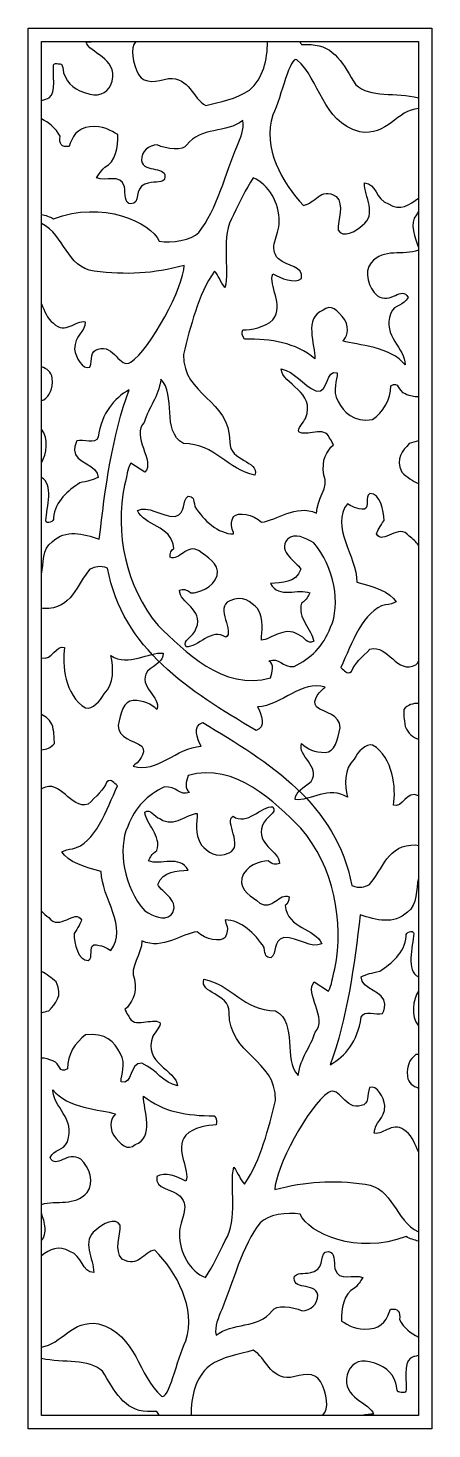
# Model space of a CAD drawing. Header units: centimetres. Extents: x -18.3 to -13.2, y -9 to 9.
import ezdxf

# ---------------------------------------------------------------- set-up
doc = ezdxf.new("R2010")
doc.units = ezdxf.units.CM
doc.header["$MEASUREMENT"] = 0
doc.layers.add('layer 1', color=7, linetype='Continuous')

msp = doc.modelspace()

# ---------------------------------------------------------------- linework, layer by layer
at = {"layer": 'layer 1', "color": 250}
for points, knots in [([(-13.15063, 9.00077), (-13.15063, 9.00077), (-18.34322, 9.00077), (-18.34322, 9.00077), (-18.34322, 9.00077), (-18.34322, 9.00077), (-18.34322, -9.00021), (-18.34322, -9.00021), (-18.34322, -9.00021), (-18.34322, -9.00021), (-13.15063, -9.00021), (-13.15063, -9.00021), (-13.15063, -9.00021), (-13.15063, -9.00021), (-13.15063, 9.00077), (-13.15063, 9.00077)], [0, 0, 0, 0, 0.2, 0.2, 0.2, 0.2, 0.4, 0.4, 0.4, 0.4, 0.6, 0.6, 0.6, 0.6, 1, 1, 1, 1]), ([(-13.32371, 8.82769), (-13.32371, 8.82769), (-18.17013, 8.82769), (-18.17013, 8.82769), (-18.17013, 8.82769), (-18.17013, 8.82769), (-18.17013, -8.82713), (-18.17013, -8.82713), (-18.17013, -8.82713), (-18.17013, -8.82713), (-13.32371, -8.82713), (-13.32371, -8.82713), (-13.32371, -8.82713), (-13.32371, -8.82713), (-13.32371, 8.82769), (-13.32371, 8.82769)], [0, 0, 0, 0, 0.2, 0.2, 0.2, 0.2, 0.4, 0.4, 0.4, 0.4, 0.6, 0.6, 0.6, 0.6, 1, 1, 1, 1]), ([(-13.32371, -0.13747), (-13.3957, -0.11294), (-13.45768, -0.06614), (-13.49429, 0.02542), (-13.49429, 0.02542), (-13.51447, 0.12641), (-13.51447, 0.18196), (-13.51447, 0.24256), (-13.51447, 0.24256), (-13.4626, 0.30558), (-13.39577, 0.32503), (-13.32371, 0.3217), (-13.32371, 0.3217), (-13.32371, 0.3217), (-13.32371, 0.86156), (-13.32371, 0.86156), (-13.32371, 0.86156), (-13.33211, 0.84598), (-13.34334, 0.83145), (-13.358, 0.81835), (-13.358, 0.81835), (-13.6003, 0.68698), (-13.71135, 1.08592), (-13.94859, 1.02027), (-13.94859, 1.02027), (-14.0445, 0.91927), (-14.15051, 0.83342), (-14.18585, 0.73242), (-14.18585, 0.73242), (-14.25147, 0.68698), (-14.27166, 0.74758), (-14.32208, 0.78292), (-14.32208, 0.78292), (-14.18585, 1.08592), (-14.03441, 1.52528), (-13.74668, 1.59093), (-13.74668, 1.59093), (-13.6962, 1.59093), (-13.64573, 1.61112), (-13.61038, 1.62628), (-13.61038, 1.62628), (-13.68105, 1.75758), (-13.91326, 1.82828), (-14.11517, 1.87879), (-14.11517, 1.87879), (-14.11517, 2.21713), (-14.46853, 2.60095), (-14.23634, 2.88879), (-14.23634, 2.88879), (-14.18585, 2.85345), (-14.11517, 2.8181), (-14.01926, 2.8181), (-14.01926, 2.8181), (-13.94859, 2.85345), (-14.01926, 2.97465), (-13.94859, 3.02009), (-13.94859, 3.02009), (-13.81736, 3.02009), (-13.76687, 2.80295), (-13.76687, 2.67165), (-13.76687, 2.67165), (-13.81736, 2.60095), (-13.85268, 2.5353), (-13.86278, 2.50001), (-13.86278, 2.50001), (-13.78201, 2.34844), (-13.57505, 2.65145), (-13.4438, 2.46965), (-13.4438, 2.46965), (-13.39308, 2.4369), (-13.35615, 2.39726), (-13.32371, 2.35674), (-13.32371, 2.35674), (-13.32371, 2.35674), (-13.32371, 3.14792), (-13.32371, 3.14792), (-13.32371, 3.14792), (-13.40027, 3.18015), (-13.4685, 3.22978), (-13.53971, 3.2928), (-13.53971, 3.2928), (-13.62554, 3.47965), (-13.52963, 3.56046), (-13.4438, 3.66146), (-13.4438, 3.66146), (-13.40136, 3.67289), (-13.36156, 3.68432), (-13.32371, 3.69455), (-13.32371, 3.69455), (-13.32371, 3.69455), (-13.32371, 4.26574), (-13.32371, 4.26574), (-13.32371, 4.26574), (-13.37881, 4.26388), (-13.43504, 4.27492), (-13.49429, 4.30281), (-13.49429, 4.30281), (-13.6003, 4.33311), (-13.56495, 4.47451), (-13.68105, 4.40381), (-13.68105, 4.40381), (-13.68105, 4.22201), (-13.78201, 4.06547), (-13.91326, 3.96951), (-13.91326, 3.96951), (-14.16565, 3.93415), (-14.28681, 4.06547), (-14.35747, 4.20182), (-14.35747, 4.20182), (-14.43824, 4.35331), (-14.36757, 4.47451), (-14.36757, 4.57047), (-14.36757, 4.57047), (-14.52406, 4.62096), (-14.46853, 4.31797), (-14.63504, 4.33311), (-14.63504, 4.33311), (-14.82693, 4.41896), (-14.9077, 4.58562), (-15.08943, 4.62096), (-15.08943, 4.62096), (-15.07933, 4.41896), (-14.63504, 4.33311), (-14.77646, 3.98467), (-14.77646, 3.98467), (-14.80169, 3.93415), (-14.88751, 3.84831), (-14.86227, 3.81295), (-14.86227, 3.81295), (-14.77646, 3.74225), (-14.52406, 3.89881), (-14.46853, 3.73215), (-14.46853, 3.73215), (-14.43824, 3.69681), (-14.41805, 3.64631), (-14.41805, 3.64631), (-14.41805, 3.64631), (-14.50387, 3.56046), (-14.57454, 3.46451), (-14.5392, 3.25745), (-14.5392, 3.25745), (-14.46853, 3.10595), (-14.63504, 2.9393), (-14.63504, 2.76759), (-14.63504, 2.76759), (-14.9077, 2.88879), (-15.1399, 2.67165), (-15.34182, 2.65145), (-15.34182, 2.65145), (-15.44783, 2.75244), (-15.6447, 2.7878), (-15.70022, 2.72215), (-15.70022, 2.72215), (-15.76585, 2.60095), (-15.70022, 2.55044), (-15.70022, 2.50001), (-15.70022, 2.50001), (-15.897, 2.50001), (-16.08385, 2.67165), (-16.19995, 2.85345), (-16.19995, 2.85345), (-16.21502, 2.95949), (-16.21502, 2.97465), (-16.28575, 2.98475), (-16.28575, 2.98475), (-16.37158, 2.92415), (-16.30091, 2.76759), (-16.45235, 2.72215), (-16.45235, 2.72215), (-16.634, 2.72215), (-16.8057, 2.87366), (-16.93695, 2.80295), (-16.93695, 2.80295), (-16.85112, 2.60095), (-16.50283, 2.62114), (-16.46749, 2.31309), (-16.46749, 2.31309), (-16.50283, 2.29794), (-16.51797, 2.24744), (-16.51797, 2.20199), (-16.51797, 2.20199), (-16.39682, 2.14645), (-16.30091, 2.38379), (-16.14442, 2.28278), (-16.14442, 2.28278), (-16.04851, 2.20199), (-15.88193, 2.13129), (-15.91222, 1.96463), (-15.91222, 1.96463), (-15.9627, 1.80809), (-16.14442, 1.74243), (-16.25043, 1.74243), (-16.25043, 1.74243), (-16.31101, 1.79294), (-16.34634, 1.79294), (-16.39682, 1.77778), (-16.39682, 1.77778), (-16.39682, 1.61112), (-16.08385, 1.54044), (-16.17976, 1.28794), (-16.17976, 1.28794), (-16.21502, 1.17178), (-16.37158, 1.1365), (-16.31101, 1.05057), (-16.31101, 1.05057), (-16.16462, 1.03542), (-15.97784, 1.30307), (-15.80118, 1.17178), (-15.80118, 1.17178), (-15.68003, 1.23749), (-15.94755, 1.55565), (-15.75069, 1.64143), (-15.75069, 1.64143), (-15.58405, 1.72224), (-15.47804, 1.62628), (-15.3923, 1.54044), (-15.3923, 1.54044), (-15.30649, 1.38893), (-15.34182, 1.25258), (-15.34182, 1.1365), (-15.34182, 1.1365), (-15.22572, 1.1365), (-15.04399, 1.32328), (-14.87237, 1.20713), (-14.87237, 1.20713), (-14.77646, 1.17178), (-14.75626, 1.07078), (-14.67045, 1.12128), (-14.67045, 1.12128), (-14.69064, 1.27278), (-14.88751, 1.42429), (-14.82693, 1.61112), (-14.82693, 1.61112), (-14.75626, 1.6617), (-14.74106, 1.69698), (-14.72093, 1.74243), (-14.72093, 1.74243), (-14.86227, 1.80809), (-15.12476, 1.6617), (-15.22572, 1.86364), (-15.22572, 1.86364), (-15.07933, 1.87879), (-14.9077, 1.86364), (-14.83703, 2.04544), (-14.83703, 2.04544), (-14.88751, 2.14645), (-15.1399, 2.26259), (-15.00866, 2.43429), (-15.00866, 2.43429), (-14.9077, 2.51509), (-14.7916, 2.45449), (-14.67045, 2.38379), (-14.67045, 2.38379), (-14.40292, 2.08086), (-14.32208, 1.59093), (-14.45339, 1.30307), (-14.45339, 1.30307), (-14.5493, 1.05057), (-14.70578, 0.90412), (-14.92285, 0.79807), (-14.92285, 0.79807), (-15.07933, 0.78292), (-15.11467, 0.91927), (-15.24591, 0.86878), (-15.24591, 0.86878), (-15.17019, 0.82331), (-15.20553, 0.72737), (-15.22572, 0.65162), (-15.22572, 0.65162), (-15.83652, 0.47993), (-16.33624, 1.00008), (-16.66941, 1.32328), (-16.66941, 1.32328), (-17.09343, 1.82828), (-17.22467, 2.51509), (-17.10353, 3.12615), (-17.10353, 3.12615), (-17.06818, 3.25745), (-17.06818, 3.32311), (-17.02275, 3.40894), (-17.02275, 3.40894), (-17.02275, 3.40894), (-16.84096, 3.2928), (-16.84096, 3.2928), (-16.84096, 3.2928), (-16.70474, 3.42915), (-17.02275, 3.76245), (-16.85112, 3.93415), (-16.85112, 3.93415), (-16.79056, 4.13615), (-16.66941, 4.24726), (-16.634, 4.48966), (-16.634, 4.48966), (-16.43215, 4.28261), (-16.634, 3.8281), (-16.34634, 3.66146), (-16.34634, 3.66146), (-15.92736, 3.66146), (-15.78604, 3.32311), (-15.42764, 3.25745), (-15.42764, 3.25745), (-15.36706, 3.4443), (-15.75069, 3.42915), (-15.75069, 3.68165), (-15.75069, 3.68165), (-15.75069, 4.23716), (-16.34634, 4.26747), (-16.34634, 4.80781), (-16.34634, 4.80781), (-16.25043, 5.17141), (-16.16462, 5.56026), (-15.94755, 5.87841), (-15.94755, 5.87841), (-15.897, 5.82792), (-15.87186, 5.74711), (-15.81128, 5.66127), (-15.81128, 5.66127), (-15.75069, 5.89862), (-15.87186, 6.33292), (-15.70022, 6.60057), (-15.70022, 6.60057), (-15.61946, 6.76723), (-15.54879, 6.92377), (-15.44783, 7.07528), (-15.44783, 7.07528), (-15.24591, 6.99448), (-15.11467, 6.74702), (-15.11467, 6.51471), (-15.11467, 6.51471), (-15.11467, 6.32283), (-15.26104, 6.18142), (-15.12476, 6.03497), (-15.12476, 6.03497), (-15.00866, 5.92891), (-14.80169, 5.94911), (-14.82693, 5.78247), (-14.82693, 5.78247), (-14.92285, 5.71177), (-15.08943, 5.78247), (-15.19543, 5.84305), (-15.19543, 5.84305), (-15.26104, 5.69661), (-15.04399, 5.44412), (-15.19543, 5.2522), (-15.19543, 5.2522), (-15.29639, 5.15626), (-15.47804, 5.1209), (-15.58405, 5.1209), (-15.58405, 5.1209), (-15.59422, 5.08557), (-15.59422, 5.03507), (-15.55888, 5.00476), (-15.55888, 5.00476), (-15.21058, 5.00476), (-14.9077, 4.95932), (-14.6553, 4.75227), (-14.6553, 4.75227), (-14.6553, 4.92398), (-14.80169, 5.28756), (-14.5493, 5.37341), (-14.5493, 5.37341), (-14.45339, 5.45925), (-14.35747, 5.37341), (-14.27166, 5.2522), (-14.27166, 5.2522), (-14.20099, 5.1209), (-14.25147, 5.02497), (-14.2969, 4.97952), (-14.2969, 4.97952), (-14.10508, 4.92398), (-13.68105, 4.90882), (-13.49429, 4.67146), (-13.49429, 4.67146), (-13.49429, 4.89367), (-13.79211, 5.03507), (-13.68105, 5.33805), (-13.68105, 5.33805), (-13.62554, 5.45925), (-13.51447, 5.42391), (-13.45894, 5.54006), (-13.45894, 5.54006), (-13.53971, 5.69661), (-13.68105, 5.44412), (-13.85268, 5.56026), (-13.85268, 5.56026), (-13.96374, 5.66127), (-14.03441, 5.86326), (-13.93345, 5.98446), (-13.93345, 5.98446), (-13.76993, 6.17781), (-13.5237, 6.06943), (-13.32371, 6.14661), (-13.32371, 6.14661), (-13.32371, 6.14661), (-13.32371, 6.1815), (-13.32371, 6.1815), (-13.32371, 6.1815), (-13.36608, 6.2938), (-13.44895, 6.49947), (-13.3479, 6.60057), (-13.3479, 6.60057), (-13.34086, 6.61717), (-13.3327, 6.63244), (-13.32371, 6.64667), (-13.32371, 6.64667), (-13.32371, 6.64667), (-13.32371, 6.81554), (-13.32371, 6.81554), (-13.32371, 6.81554), (-13.43882, 6.72861), (-13.55863, 6.64397), (-13.71135, 6.74197), (-13.71135, 6.74197), (-13.87792, 6.79247), (-13.86278, 7.00963), (-14.01926, 7.00963), (-14.01926, 7.00963), (-14.01926, 6.83793), (-13.85268, 6.60057), (-14.0445, 6.46927), (-14.0445, 6.46927), (-14.13033, 6.38343), (-14.2969, 6.29758), (-14.35747, 6.40362), (-14.35747, 6.40362), (-14.36757, 6.53997), (-14.27166, 6.72177), (-14.38272, 6.83793), (-14.38272, 6.83793), (-14.58463, 6.95913), (-14.6553, 6.74197), (-14.80169, 6.72177), (-14.80169, 6.72177), (-15.07933, 7.00963), (-15.33173, 7.46413), (-15.19543, 7.88329), (-15.19543, 7.88329), (-15.08438, 8.12569), (-14.97333, 8.65089), (-14.88751, 8.59029), (-14.88751, 8.59029), (-14.58463, 8.33779), (-14.57454, 7.80249), (-14.07984, 7.66613), (-14.07984, 7.66613), (-13.72793, 7.60374), (-13.59612, 7.95419), (-13.32371, 7.96459), (-13.32371, 7.96459), (-13.32371, 7.96459), (-13.32371, 8.1036), (-13.32371, 8.1036), (-13.32371, 8.1036), (-13.61479, 8.17704), (-13.95233, 8.10235), (-14.13033, 8.27214), (-14.13033, 8.27214), (-14.28681, 8.52464), (-14.40292, 8.77714), (-14.70578, 8.78724), (-14.70578, 8.78724), (-14.77646, 8.78724), (-14.82693, 8.78724), (-14.82693, 8.78724), (-14.82693, 8.78724), (-14.83574, 8.80047), (-14.84388, 8.81397), (-14.85148, 8.82769), (-14.85148, 8.82769), (-14.85148, 8.82769), (-15.2647, 8.82769), (-15.2647, 8.82769), (-15.2647, 8.82769), (-15.26478, 8.59033), (-15.31837, 8.35935), (-15.49831, 8.20144), (-15.49831, 8.20144), (-15.66489, 8.08529), (-15.88193, 8.05498), (-16.05861, 8.00449), (-16.05861, 8.00449), (-16.23024, 8.10043), (-16.26557, 8.36808), (-16.53816, 8.35295), (-16.53816, 8.35295), (-16.68455, 8.31759), (-16.84096, 8.27214), (-16.9218, 8.40344), (-16.9218, 8.40344), (-16.99766, 8.55074), (-17.03403, 8.73748), (-16.9578, 8.82769), (-16.9578, 8.82769), (-16.9578, 8.82769), (-17.50418, 8.82769), (-17.50418, 8.82769), (-17.50418, 8.82769), (-17.5405, 8.8226), (-17.56635, 8.8226), (-17.59823, 8.8226), (-17.59823, 8.8226), (-17.56289, 8.67615), (-17.18933, 8.6206), (-17.25994, 8.31759), (-17.25994, 8.31759), (-17.29534, 8.18629), (-17.40641, 8.11558), (-17.54775, 8.15094), (-17.54775, 8.15094), (-17.74462, 8.20144), (-17.82537, 8.27214), (-17.88595, 8.42365), (-17.88595, 8.42365), (-17.89597, 8.4893), (-17.89597, 8.50949), (-17.91119, 8.53474), (-17.91119, 8.53474), (-17.93139, 8.53474), (-18.01719, 8.57009), (-18.01719, 8.50949), (-18.01719, 8.50949), (-18.01719, 8.31759), (-17.98186, 8.11558), (-18.11311, 8.08529), (-18.11311, 8.08529), (-18.13208, 8.08108), (-18.15115, 8.07646), (-18.17013, 8.07182), (-18.17013, 8.07182), (-18.17013, 8.07182), (-18.17013, 7.83339), (-18.17013, 7.83339), (-18.17013, 7.83339), (-18.07253, 7.78521), (-17.9867, 7.71896), (-17.93139, 7.61059), (-17.93139, 7.61059), (-17.94652, 7.51463), (-17.91119, 7.46413), (-17.81529, 7.47928), (-17.81529, 7.47928), (-17.77994, 7.59543), (-17.71432, 7.71663), (-17.54775, 7.73178), (-17.54775, 7.73178), (-17.38115, 7.75199), (-17.27515, 7.68129), (-17.18933, 7.63079), (-17.18933, 7.63079), (-17.18933, 7.47928), (-17.20954, 7.27223), (-17.35593, 7.21163), (-17.35593, 7.21163), (-17.4266, 7.14093), (-17.44174, 7.10558), (-17.46192, 7.07528), (-17.46192, 7.07528), (-17.34583, 7.01973), (-17.15394, 7.14093), (-17.10353, 6.95913), (-17.10353, 6.95913), (-17.09343, 6.87327), (-17.10353, 6.74197), (-17.02275, 6.74197), (-17.02275, 6.74197), (-16.88647, 6.74197), (-16.98743, 6.93892), (-16.84096, 6.99448), (-16.84096, 6.99448), (-16.71989, 7.04498), (-16.64922, 6.99448), (-16.58864, 7.05507), (-16.58864, 7.05507), (-16.53816, 7.24697), (-16.85112, 7.12577), (-16.88647, 7.29747), (-16.88647, 7.29747), (-16.88647, 7.41364), (-16.79056, 7.49949), (-16.68455, 7.49949), (-16.68455, 7.49949), (-16.5634, 7.44392), (-16.34634, 7.41364), (-16.30091, 7.49949), (-16.30091, 7.49949), (-16.12928, 7.73178), (-15.78604, 7.64593), (-15.58405, 7.81259), (-15.58405, 7.81259), (-15.55888, 7.69644), (-15.61441, 7.59038), (-15.65984, 7.47423), (-15.65984, 7.47423), (-15.79606, 7.15608), (-15.91727, 6.66117), (-16.14947, 6.37333), (-16.14947, 6.37333), (-16.24033, 6.27231), (-16.49778, 6.23192), (-16.65931, 6.26221), (-16.65931, 6.26221), (-16.76532, 6.50966), (-17.3862, 6.78742), (-18.01719, 6.55007), (-18.01719, 6.55007), (-18.06384, 6.57729), (-18.11722, 6.59403), (-18.17013, 6.60634), (-18.17013, 6.60634), (-18.17013, 6.60634), (-18.17013, 6.4883), (-18.17013, 6.4883), (-18.17013, 6.4883), (-17.86674, 6.33729), (-17.85408, 5.92582), (-17.49222, 5.87841), (-17.49222, 5.87841), (-17.07323, 5.82287), (-16.73496, 5.84305), (-16.33624, 5.94911), (-16.33624, 5.94911), (-16.33624, 5.68651), (-16.77037, 4.86841), (-17.02275, 4.70682), (-17.02275, 4.70682), (-17.16403, 4.61591), (-17.23982, 4.94416), (-17.44174, 4.87346), (-17.44174, 4.87346), (-17.54775, 4.85833), (-17.5124, 4.74216), (-17.54775, 4.64117), (-17.54775, 4.64117), (-17.64366, 4.60581), (-17.72946, 4.77247), (-17.74462, 4.87346), (-17.74462, 4.87346), (-17.74462, 5.05528), (-17.60831, 5.08557), (-17.60831, 5.22696), (-17.60831, 5.22696), (-17.72946, 5.2522), (-17.86072, 5.05528), (-18.01719, 5.20675), (-18.01719, 5.20675), (-18.09858, 5.26939), (-18.1295, 5.36891), (-18.17013, 5.45596), (-18.17013, 5.45596), (-18.17013, 5.45596), (-18.17013, 4.64773), (-18.17013, 4.64773), (-18.17013, 4.64773), (-18.10104, 4.62366), (-18.04146, 4.58644), (-18.03235, 4.49977), (-18.03235, 4.49977), (-18.01719, 4.35331), (-18.06767, 4.28261), (-18.13836, 4.22201), (-18.13836, 4.22201), (-18.14896, 4.22083), (-18.15956, 4.21996), (-18.17013, 4.21936), (-18.17013, 4.21936), (-18.17013, 4.21936), (-18.17013, 3.84844), (-18.17013, 3.84844), (-18.17013, 3.84844), (-18.07077, 3.7292), (-18.10443, 3.5207), (-18.17013, 3.41574), (-18.17013, 3.41574), (-18.17013, 3.41574), (-18.17013, 3.2258), (-18.17013, 3.2258), (-18.17013, 3.2258), (-18.00765, 3.14367), (-18.10347, 2.84408), (-18.11311, 2.67165), (-18.11311, 2.67165), (-18.11311, 2.62114), (-17.99693, 2.65145), (-18.01719, 2.70699), (-18.01719, 2.70699), (-17.99693, 2.92415), (-17.82537, 3.05545), (-17.67892, 3.15645), (-17.67892, 3.15645), (-17.57292, 3.17665), (-17.5124, 3.1918), (-17.44174, 3.22715), (-17.44174, 3.22715), (-17.44174, 3.39381), (-17.74462, 3.40894), (-17.74462, 3.57561), (-17.74462, 3.57561), (-17.74462, 3.64631), (-17.71432, 3.69681), (-17.71432, 3.69681), (-17.71432, 3.69681), (-17.63355, 3.71701), (-17.47699, 3.64631), (-17.44174, 3.74225), (-17.44174, 3.74225), (-17.39126, 4.06547), (-17.23982, 4.23716), (-17.04294, 4.35331), (-17.04294, 4.35331), (-17.25994, 3.76245), (-17.35593, 3.07059), (-17.4266, 2.43429), (-17.4266, 2.43429), (-17.63355, 2.50001), (-17.86072, 2.56559), (-18.03235, 2.39895), (-18.03235, 2.39895), (-18.16222, 2.31124), (-18.13965, 2.12119), (-18.17013, 1.98328), (-18.17013, 1.98328), (-18.17013, 1.98328), (-18.17013, 1.54677), (-18.17013, 1.54677), (-18.17013, 1.54677), (-18.15956, 1.54451), (-18.14896, 1.54239), (-18.13836, 1.54044), (-18.13836, 1.54044), (-17.77994, 1.52528), (-17.71432, 1.86364), (-17.54775, 2.04544), (-17.54775, 2.04544), (-17.47699, 2.08086), (-17.4266, 2.09593), (-17.32059, 2.06059), (-17.32059, 2.06059), (-17.12877, 1.02027), (-16.26557, 0.47993), (-15.41249, -0.02501), (-15.41249, -0.02501), (-15.28125, 0.01027), (-15.34182, 0.18196), (-15.3923, 0.27792), (-15.3923, 0.27792), (-15.07933, 0.29314), (-14.82693, 0.63142), (-14.52406, 0.53042), (-14.52406, 0.53042), (-14.57454, 0.49506), (-14.70578, 0.36376), (-14.63504, 0.27792), (-14.63504, 0.27792), (-14.52406, 0.19712), (-14.33224, 0.18196), (-14.33224, 0.01027), (-14.33224, 0.01027), (-14.35747, -0.14124), (-14.40292, -0.30788), (-14.52406, -0.30788), (-14.52406, -0.30788), (-14.6553, -0.30788), (-14.75626, -0.26244), (-14.82693, -0.19173), (-14.82693, -0.19173), (-14.88751, -0.3584), (-14.57454, -0.4796), (-14.70578, -0.6816), (-14.70578, -0.6816), (-14.80169, -0.76744), (-14.9077, -0.8028), (-14.9077, -0.91389), (-14.9077, -0.91389), (-14.72093, -0.9341), (-14.46853, -0.73209), (-14.23634, -0.8836), (-14.23634, -0.8836), (-14.27166, -0.73209), (-14.28681, -0.51493), (-14.15051, -0.39374), (-14.15051, -0.39374), (-14.10508, -0.2978), (-13.99907, -0.19173), (-13.91326, -0.21194), (-13.91326, -0.21194), (-13.64573, -0.37859), (-13.61038, -0.76744), (-13.64573, -0.98459), (-13.64573, -0.98459), (-13.52989, -1.03499), (-13.47929, -0.78377), (-13.32371, -0.86281), (-13.32371, -0.86281), (-13.32371, -0.86281), (-13.32371, -0.13747), (-13.32371, -0.13747)], [0, 0, 0, 0, 0.005, 0.005, 0.005, 0.005, 0.01, 0.01, 0.01, 0.01, 0.015, 0.015, 0.015, 0.015, 0.02, 0.02, 0.02, 0.02, 0.025, 0.025, 0.025, 0.025, 0.03, 0.03, 0.03, 0.03, 0.035, 0.035, 0.035, 0.035, 0.04, 0.04, 0.04, 0.04, 0.045, 0.045, 0.045, 0.045, 0.05, 0.05, 0.05, 0.05, 0.055, 0.055, 0.055, 0.055, 0.06, 0.06, 0.06, 0.06, 0.065, 0.065, 0.065, 0.065, 0.07, 0.07, 0.07, 0.07, 0.075, 0.075, 0.075, 0.075, 0.08, 0.08, 0.08, 0.08, 0.085, 0.085, 0.085, 0.085, 0.09, 0.09, 0.09, 0.09, 0.095, 0.095, 0.095, 0.095, 0.1, 0.1, 0.1, 0.1, 0.105, 0.105, 0.105, 0.105, 0.11, 0.11, 0.11, 0.11, 0.115, 0.115, 0.115, 0.115, 0.12, 0.12, 0.12, 0.12, 0.125, 0.125, 0.125, 0.125, 0.13, 0.13, 0.13, 0.13, 0.135, 0.135, 0.135, 0.135, 0.14, 0.14, 0.14, 0.14, 0.145, 0.145, 0.145, 0.145, 0.15, 0.15, 0.15, 0.15, 0.155, 0.155, 0.155, 0.155, 0.16, 0.16, 0.16, 0.16, 0.165, 0.165, 0.165, 0.165, 0.17, 0.17, 0.17, 0.17, 0.175, 0.175, 0.175, 0.175, 0.18, 0.18, 0.18, 0.18, 0.185, 0.185, 0.185, 0.185, 0.19, 0.19, 0.19, 0.19, 0.195, 0.195, 0.195, 0.195, 0.2, 0.2, 0.2, 0.2, 0.205, 0.205, 0.205, 0.205, 0.21, 0.21, 0.21, 0.21, 0.215, 0.215, 0.215, 0.215, 0.22, 0.22, 0.22, 0.22, 0.225, 0.225, 0.225, 0.225, 0.23, 0.23, 0.23, 0.23, 0.235, 0.235, 0.235, 0.235, 0.24, 0.24, 0.24, 0.24, 0.245, 0.245, 0.245, 0.245, 0.25, 0.25, 0.25, 0.25, 0.255, 0.255, 0.255, 0.255, 0.26, 0.26, 0.26, 0.26, 0.265, 0.265, 0.265, 0.265, 0.27, 0.27, 0.27, 0.27, 0.275, 0.275, 0.275, 0.275, 0.28, 0.28, 0.28, 0.28, 0.285, 0.285, 0.285, 0.285, 0.29, 0.29, 0.29, 0.29, 0.295, 0.295, 0.295, 0.295, 0.3, 0.3, 0.3, 0.3, 0.305, 0.305, 0.305, 0.305, 0.31, 0.31, 0.31, 0.31, 0.315, 0.315, 0.315, 0.315, 0.32, 0.32, 0.32, 0.32, 0.325, 0.325, 0.325, 0.325, 0.33, 0.33, 0.33, 0.33, 0.335, 0.335, 0.335, 0.335, 0.34, 0.34, 0.34, 0.34, 0.345, 0.345, 0.345, 0.345, 0.35, 0.35, 0.35, 0.35, 0.355, 0.355, 0.355, 0.355, 0.36, 0.36, 0.36, 0.36, 0.365, 0.365, 0.365, 0.365, 0.37, 0.37, 0.37, 0.37, 0.375, 0.375, 0.375, 0.375, 0.38, 0.38, 0.38, 0.38, 0.385, 0.385, 0.385, 0.385, 0.39, 0.39, 0.39, 0.39, 0.395, 0.395, 0.395, 0.395, 0.4, 0.4, 0.4, 0.4, 0.405, 0.405, 0.405, 0.405, 0.41, 0.41, 0.41, 0.41, 0.415, 0.415, 0.415, 0.415, 0.42, 0.42, 0.42, 0.42, 0.425, 0.425, 0.425, 0.425, 0.43, 0.43, 0.43, 0.43, 0.435, 0.435, 0.435, 0.435, 0.44, 0.44, 0.44, 0.44, 0.445, 0.445, 0.445, 0.445, 0.45, 0.45, 0.45, 0.45, 0.455, 0.455, 0.455, 0.455, 0.46, 0.46, 0.46, 0.46, 0.465, 0.465, 0.465, 0.465, 0.47, 0.47, 0.47, 0.47, 0.475, 0.475, 0.475, 0.475, 0.48, 0.48, 0.48, 0.48, 0.485, 0.485, 0.485, 0.485, 0.49, 0.49, 0.49, 0.49, 0.495, 0.495, 0.495, 0.495, 0.5, 0.5, 0.5, 0.5, 0.505, 0.505, 0.505, 0.505, 0.51, 0.51, 0.51, 0.51, 0.515, 0.515, 0.515, 0.515, 0.52, 0.52, 0.52, 0.52, 0.525, 0.525, 0.525, 0.525, 0.53, 0.53, 0.53, 0.53, 0.535, 0.535, 0.535, 0.535, 0.54, 0.54, 0.54, 0.54, 0.545, 0.545, 0.545, 0.545, 0.55, 0.55, 0.55, 0.55, 0.555, 0.555, 0.555, 0.555, 0.56, 0.56, 0.56, 0.56, 0.565, 0.565, 0.565, 0.565, 0.57, 0.57, 0.57, 0.57, 0.575, 0.575, 0.575, 0.575, 0.58, 0.58, 0.58, 0.58, 0.585, 0.585, 0.585, 0.585, 0.59, 0.59, 0.59, 0.59, 0.595, 0.595, 0.595, 0.595, 0.6, 0.6, 0.6, 0.6, 0.605, 0.605, 0.605, 0.605, 0.61, 0.61, 0.61, 0.61, 0.615, 0.615, 0.615, 0.615, 0.62, 0.62, 0.62, 0.62, 0.625, 0.625, 0.625, 0.625, 0.63, 0.63, 0.63, 0.63, 0.635, 0.635, 0.635, 0.635, 0.64, 0.64, 0.64, 0.64, 0.645, 0.645, 0.645, 0.645, 0.65, 0.65, 0.65, 0.65, 0.655, 0.655, 0.655, 0.655, 0.66, 0.66, 0.66, 0.66, 0.665, 0.665, 0.665, 0.665, 0.67, 0.67, 0.67, 0.67, 0.675, 0.675, 0.675, 0.675, 0.68, 0.68, 0.68, 0.68, 0.685, 0.685, 0.685, 0.685, 0.69, 0.69, 0.69, 0.69, 0.695, 0.695, 0.695, 0.695, 0.7, 0.7, 0.7, 0.7, 0.705, 0.705, 0.705, 0.705, 0.71, 0.71, 0.71, 0.71, 0.715, 0.715, 0.715, 0.715, 0.72, 0.72, 0.72, 0.72, 0.725, 0.725, 0.725, 0.725, 0.73, 0.73, 0.73, 0.73, 0.735, 0.735, 0.735, 0.735, 0.74, 0.74, 0.74, 0.74, 0.745, 0.745, 0.745, 0.745, 0.75, 0.75, 0.75, 0.75, 0.755, 0.755, 0.755, 0.755, 0.76, 0.76, 0.76, 0.76, 0.765, 0.765, 0.765, 0.765, 0.77, 0.77, 0.77, 0.77, 0.775, 0.775, 0.775, 0.775, 0.78, 0.78, 0.78, 0.78, 0.785, 0.785, 0.785, 0.785, 0.79, 0.79, 0.79, 0.79, 0.795, 0.795, 0.795, 0.795, 0.8, 0.8, 0.8, 0.8, 0.805, 0.805, 0.805, 0.805, 0.81, 0.81, 0.81, 0.81, 0.815, 0.815, 0.815, 0.815, 0.82, 0.82, 0.82, 0.82, 0.825, 0.825, 0.825, 0.825, 0.83, 0.83, 0.83, 0.83, 0.835, 0.835, 0.835, 0.835, 0.84, 0.84, 0.84, 0.84, 0.845, 0.845, 0.845, 0.845, 0.85, 0.85, 0.85, 0.85, 0.855, 0.855, 0.855, 0.855, 0.86, 0.86, 0.86, 0.86, 0.865, 0.865, 0.865, 0.865, 0.87, 0.87, 0.87, 0.87, 0.875, 0.875, 0.875, 0.875, 0.88, 0.88, 0.88, 0.88, 0.885, 0.885, 0.885, 0.885, 0.89, 0.89, 0.89, 0.89, 0.895, 0.895, 0.895, 0.895, 0.9, 0.9, 0.9, 0.9, 0.905, 0.905, 0.905, 0.905, 0.91, 0.91, 0.91, 0.91, 0.915, 0.915, 0.915, 0.915, 0.92, 0.92, 0.92, 0.92, 0.925, 0.925, 0.925, 0.925, 0.93, 0.93, 0.93, 0.93, 0.935, 0.935, 0.935, 0.935, 0.94, 0.94, 0.94, 0.94, 0.945, 0.945, 0.945, 0.945, 0.95, 0.95, 0.95, 0.95, 0.955, 0.955, 0.955, 0.955, 0.96, 0.96, 0.96, 0.96, 0.965, 0.965, 0.965, 0.965, 0.97, 0.97, 0.97, 0.97, 0.975, 0.975, 0.975, 0.975, 0.98, 0.98, 0.98, 0.98, 0.985, 0.985, 0.985, 0.985, 0.99, 0.99, 0.99, 0.99, 1, 1, 1, 1]), ([(-18.17013, 0.17891), (-18.10903, 0.15218), (-18.05713, 0.10607), (-18.02485, 0.02534), (-18.02485, 0.02534), (-18.00457, -0.0761), (-18.00457, -0.1319), (-18.00457, -0.19276), (-18.00457, -0.19276), (-18.05036, -0.24839), (-18.10777, -0.27022), (-18.17013, -0.27242), (-18.17013, -0.27242), (-18.17013, -0.27242), (-18.17013, -0.77914), (-18.17013, -0.77914), (-18.17013, -0.77914), (-18.16747, -0.7764), (-18.16468, -0.77372), (-18.16174, -0.7711), (-18.16174, -0.7711), (-17.91837, -0.63915), (-17.80683, -1.03986), (-17.56853, -0.97392), (-17.56853, -0.97392), (-17.4722, -0.87248), (-17.36571, -0.78624), (-17.33021, -0.6848), (-17.33021, -0.6848), (-17.2643, -0.63915), (-17.24403, -0.70002), (-17.19339, -0.73552), (-17.19339, -0.73552), (-17.33021, -1.03986), (-17.48233, -1.48118), (-17.77133, -1.54712), (-17.77133, -1.54712), (-17.82203, -1.54712), (-17.87274, -1.5674), (-17.90824, -1.58262), (-17.90824, -1.58262), (-17.83726, -1.7145), (-17.60401, -1.78552), (-17.40121, -1.83625), (-17.40121, -1.83625), (-17.40121, -2.1761), (-17.04628, -2.56162), (-17.27951, -2.85074), (-17.27951, -2.85074), (-17.33021, -2.81524), (-17.40121, -2.77974), (-17.49755, -2.77974), (-17.49755, -2.77974), (-17.56853, -2.81524), (-17.49755, -2.93697), (-17.56853, -2.98262), (-17.56853, -2.98262), (-17.70035, -2.98262), (-17.75105, -2.76452), (-17.75105, -2.63263), (-17.75105, -2.63263), (-17.70035, -2.56162), (-17.66487, -2.49567), (-17.65472, -2.46022), (-17.65472, -2.46022), (-17.73585, -2.30798), (-17.94372, -2.61234), (-18.07556, -2.42973), (-18.07556, -2.42973), (-18.11348, -2.40525), (-18.14371, -2.37693), (-18.17013, -2.34727), (-18.17013, -2.34727), (-18.17013, -2.34727), (-18.17013, -3.12279), (-18.17013, -3.12279), (-18.17013, -3.12279), (-18.10359, -3.15495), (-18.04258, -3.20047), (-17.97922, -3.25654), (-17.97922, -3.25654), (-17.89302, -3.44421), (-17.98935, -3.52538), (-18.07556, -3.62683), (-18.07556, -3.62683), (-18.10857, -3.63572), (-18.13999, -3.64461), (-18.17013, -3.65294), (-18.17013, -3.65294), (-18.17013, -3.65294), (-18.17013, -4.2339), (-18.17013, -4.2339), (-18.17013, -4.2339), (-18.1231, -4.23582), (-18.07505, -4.2474), (-18.02485, -4.27103), (-18.02485, -4.27103), (-17.91837, -4.30146), (-17.95387, -4.44349), (-17.83726, -4.37247), (-17.83726, -4.37247), (-17.83726, -4.18987), (-17.73585, -4.03263), (-17.60401, -3.93625), (-17.60401, -3.93625), (-17.35051, -3.90073), (-17.2288, -4.03263), (-17.15784, -4.16959), (-17.15784, -4.16959), (-17.07671, -4.32175), (-17.14769, -4.44349), (-17.14769, -4.53987), (-17.14769, -4.53987), (-16.9905, -4.59059), (-17.04628, -4.28625), (-16.87903, -4.30146), (-16.87903, -4.30146), (-16.68629, -4.3877), (-16.60516, -4.5551), (-16.42263, -4.59059), (-16.42263, -4.59059), (-16.43277, -4.3877), (-16.87903, -4.30146), (-16.73698, -3.95147), (-16.73698, -3.95147), (-16.71165, -3.90073), (-16.62544, -3.81451), (-16.6508, -3.779), (-16.6508, -3.779), (-16.73698, -3.70798), (-16.9905, -3.86523), (-17.04628, -3.69783), (-17.04628, -3.69783), (-17.07671, -3.66233), (-17.09699, -3.61161), (-17.09699, -3.61161), (-17.09699, -3.61161), (-17.01078, -3.52538), (-16.9398, -3.42901), (-16.9753, -3.22103), (-16.9753, -3.22103), (-17.04628, -3.06886), (-16.87903, -2.90147), (-16.87903, -2.729), (-16.87903, -2.729), (-16.60516, -2.85074), (-16.37194, -2.63263), (-16.16912, -2.61234), (-16.16912, -2.61234), (-16.06264, -2.71378), (-15.8649, -2.74929), (-15.80913, -2.68335), (-15.80913, -2.68335), (-15.74321, -2.56162), (-15.80913, -2.51088), (-15.80913, -2.46022), (-15.80913, -2.46022), (-15.61147, -2.46022), (-15.42379, -2.63263), (-15.30718, -2.81524), (-15.30718, -2.81524), (-15.29204, -2.92175), (-15.29204, -2.93697), (-15.22099, -2.94712), (-15.22099, -2.94712), (-15.13479, -2.88625), (-15.20577, -2.729), (-15.05366, -2.68335), (-15.05366, -2.68335), (-14.8712, -2.68335), (-14.69875, -2.83553), (-14.56691, -2.76452), (-14.56691, -2.76452), (-14.65312, -2.56162), (-15.00296, -2.58189), (-15.03846, -2.27248), (-15.03846, -2.27248), (-15.00296, -2.25726), (-14.98775, -2.20654), (-14.98775, -2.16089), (-14.98775, -2.16089), (-15.10944, -2.1051), (-15.20577, -2.34349), (-15.36296, -2.24204), (-15.36296, -2.24204), (-15.45929, -2.16089), (-15.62661, -2.08987), (-15.59619, -1.92247), (-15.59619, -1.92247), (-15.54548, -1.76524), (-15.36296, -1.69928), (-15.25648, -1.69928), (-15.25648, -1.69928), (-15.19562, -1.75002), (-15.16014, -1.75002), (-15.10944, -1.7348), (-15.10944, -1.7348), (-15.10944, -1.5674), (-15.42379, -1.4964), (-15.32746, -1.24278), (-15.32746, -1.24278), (-15.29204, -1.1261), (-15.13479, -1.09066), (-15.19562, -1.00436), (-15.19562, -1.00436), (-15.34266, -0.98914), (-15.53028, -1.25798), (-15.70773, -1.1261), (-15.70773, -1.1261), (-15.82941, -1.19211), (-15.5607, -1.51168), (-15.75843, -1.59784), (-15.75843, -1.59784), (-15.92581, -1.679), (-16.0323, -1.58262), (-16.11842, -1.4964), (-16.11842, -1.4964), (-16.2046, -1.34422), (-16.16912, -1.20726), (-16.16912, -1.09066), (-16.16912, -1.09066), (-16.28573, -1.09066), (-16.46827, -1.27828), (-16.64065, -1.16161), (-16.64065, -1.16161), (-16.73698, -1.1261), (-16.75728, -1.02466), (-16.84347, -1.07538), (-16.84347, -1.07538), (-16.82319, -1.22756), (-16.62544, -1.37973), (-16.68629, -1.5674), (-16.68629, -1.5674), (-16.75728, -1.6182), (-16.77255, -1.65363), (-16.79276, -1.69928), (-16.79276, -1.69928), (-16.6508, -1.76524), (-16.38714, -1.6182), (-16.28573, -1.82103), (-16.28573, -1.82103), (-16.43277, -1.83625), (-16.60516, -1.82103), (-16.67615, -2.00364), (-16.67615, -2.00364), (-16.62544, -2.1051), (-16.37194, -2.22176), (-16.50376, -2.39422), (-16.50376, -2.39422), (-16.60516, -2.47538), (-16.72178, -2.41451), (-16.84347, -2.34349), (-16.84347, -2.34349), (-17.11219, -2.03922), (-17.19339, -1.54712), (-17.06149, -1.25798), (-17.06149, -1.25798), (-16.96515, -1.00436), (-16.80798, -0.85726), (-16.58994, -0.75074), (-16.58994, -0.75074), (-16.43277, -0.73552), (-16.39727, -0.87248), (-16.26546, -0.82176), (-16.26546, -0.82176), (-16.34151, -0.77609), (-16.30601, -0.67973), (-16.28573, -0.60364), (-16.28573, -0.60364), (-15.67223, -0.43118), (-15.17029, -0.95364), (-14.83564, -1.27828), (-14.83564, -1.27828), (-14.40974, -1.78552), (-14.27791, -2.47538), (-14.39959, -3.08915), (-14.39959, -3.08915), (-14.43509, -3.22103), (-14.43509, -3.28698), (-14.48072, -3.3732), (-14.48072, -3.3732), (-14.48072, -3.3732), (-14.66333, -3.25654), (-14.66333, -3.25654), (-14.66333, -3.25654), (-14.80015, -3.39349), (-14.48072, -3.72828), (-14.65312, -3.90073), (-14.65312, -3.90073), (-14.71395, -4.10363), (-14.83564, -4.21524), (-14.8712, -4.45871), (-14.8712, -4.45871), (-15.07395, -4.25074), (-14.8712, -3.79422), (-15.16014, -3.62683), (-15.16014, -3.62683), (-15.58098, -3.62683), (-15.72293, -3.28698), (-16.08292, -3.22103), (-16.08292, -3.22103), (-16.14377, -3.40871), (-15.75843, -3.39349), (-15.75843, -3.64711), (-15.75843, -3.64711), (-15.75843, -4.20509), (-15.16014, -4.23553), (-15.16014, -4.77827), (-15.16014, -4.77827), (-15.25648, -5.14348), (-15.34266, -5.53406), (-15.5607, -5.85362), (-15.5607, -5.85362), (-15.61147, -5.8029), (-15.63673, -5.72174), (-15.69758, -5.63552), (-15.69758, -5.63552), (-15.75843, -5.87392), (-15.63673, -6.31014), (-15.80913, -6.57898), (-15.80913, -6.57898), (-15.89025, -6.74638), (-15.96123, -6.90362), (-16.06264, -7.0558), (-16.06264, -7.0558), (-16.26546, -6.97464), (-16.39727, -6.72609), (-16.39727, -6.49275), (-16.39727, -6.49275), (-16.39727, -6.30001), (-16.25025, -6.15798), (-16.38714, -6.01087), (-16.38714, -6.01087), (-16.50376, -5.90434), (-16.71165, -5.92464), (-16.68629, -5.75725), (-16.68629, -5.75725), (-16.58994, -5.68624), (-16.42263, -5.75725), (-16.31616, -5.81811), (-16.31616, -5.81811), (-16.25025, -5.67102), (-16.46827, -5.4174), (-16.31616, -5.22463), (-16.31616, -5.22463), (-16.21475, -5.12826), (-16.0323, -5.09275), (-15.92581, -5.09275), (-15.92581, -5.09275), (-15.9156, -5.05726), (-15.9156, -5.00654), (-15.9511, -4.9761), (-15.9511, -4.9761), (-16.30094, -4.9761), (-16.60516, -4.93045), (-16.85869, -4.72248), (-16.85869, -4.72248), (-16.85869, -4.89495), (-16.71165, -5.26015), (-16.96515, -5.34638), (-16.96515, -5.34638), (-17.06149, -5.4326), (-17.15784, -5.34638), (-17.24403, -5.22463), (-17.24403, -5.22463), (-17.31501, -5.09275), (-17.2643, -4.99639), (-17.21867, -4.95075), (-17.21867, -4.95075), (-17.41134, -4.89495), (-17.83726, -4.87973), (-18.02485, -4.64132), (-18.02485, -4.64132), (-18.02485, -4.86451), (-17.7257, -5.00654), (-17.83726, -5.31087), (-17.83726, -5.31087), (-17.89302, -5.4326), (-18.00457, -5.3971), (-18.06035, -5.51377), (-18.06035, -5.51377), (-17.97922, -5.67102), (-17.83726, -5.4174), (-17.66487, -5.53406), (-17.66487, -5.53406), (-17.55331, -5.63552), (-17.48233, -5.8384), (-17.58373, -5.96014), (-17.58373, -5.96014), (-17.74095, -6.14604), (-17.97428, -6.05425), (-18.17013, -6.11404), (-18.17013, -6.11404), (-18.17013, -6.11404), (-18.17013, -6.22814), (-18.17013, -6.22814), (-18.17013, -6.22814), (-18.12966, -6.34207), (-18.08957, -6.49375), (-18.17013, -6.57714), (-18.17013, -6.57714), (-18.17013, -6.57714), (-18.17013, -6.77543), (-18.17013, -6.77543), (-18.17013, -6.77543), (-18.06237, -6.6959), (-17.94874, -6.62994), (-17.80683, -6.72101), (-17.80683, -6.72101), (-17.63951, -6.77173), (-17.65472, -6.98986), (-17.49755, -6.98986), (-17.49755, -6.98986), (-17.49755, -6.8174), (-17.66487, -6.57898), (-17.4722, -6.4471), (-17.4722, -6.4471), (-17.38599, -6.36088), (-17.21867, -6.27464), (-17.15784, -6.38116), (-17.15784, -6.38116), (-17.14769, -6.51812), (-17.24403, -6.70072), (-17.13247, -6.8174), (-17.13247, -6.8174), (-16.92967, -6.93914), (-16.85869, -6.72101), (-16.71165, -6.70072), (-16.71165, -6.70072), (-16.43277, -6.98986), (-16.17925, -7.44638), (-16.31616, -7.8674), (-16.31616, -7.8674), (-16.4277, -8.11087), (-16.53924, -8.6384), (-16.62544, -8.57754), (-16.62544, -8.57754), (-16.92967, -8.32392), (-16.9398, -7.78623), (-17.4367, -7.64928), (-17.4367, -7.64928), (-17.77877, -7.58863), (-17.9138, -7.91635), (-18.17013, -7.94702), (-18.17013, -7.94702), (-18.17013, -7.94702), (-18.17013, -8.09487), (-18.17013, -8.09487), (-18.17013, -8.09487), (-17.88391, -8.15826), (-17.55949, -8.09247), (-17.38599, -8.25797), (-17.38599, -8.25797), (-17.2288, -8.51159), (-17.11219, -8.76521), (-16.80798, -8.77536), (-16.80798, -8.77536), (-16.73698, -8.77536), (-16.68629, -8.77536), (-16.68629, -8.77536), (-16.68629, -8.77536), (-16.67506, -8.79221), (-16.66493, -8.8095), (-16.65565, -8.82713), (-16.65565, -8.82713), (-16.65565, -8.82713), (-16.24653, -8.82713), (-16.24653, -8.82713), (-16.24653, -8.82713), (-16.24813, -8.58482), (-16.19548, -8.34803), (-16.01194, -8.18696), (-16.01194, -8.18696), (-15.84462, -8.0703), (-15.62661, -8.03985), (-15.44915, -7.98913), (-15.44915, -7.98913), (-15.27676, -8.0855), (-15.24127, -8.35434), (-14.96747, -8.33914), (-14.96747, -8.33914), (-14.82043, -8.30362), (-14.66333, -8.25797), (-14.58213, -8.38986), (-14.58213, -8.38986), (-14.50266, -8.54416), (-14.4663, -8.74158), (-14.55644, -8.82713), (-14.55644, -8.82713), (-14.55644, -8.82713), (-14.05744, -8.82713), (-14.05744, -8.82713), (-14.05744, -8.82713), (-13.98378, -8.81088), (-13.94979, -8.81088), (-13.9027, -8.81088), (-13.9027, -8.81088), (-13.9382, -8.66377), (-14.31341, -8.60798), (-14.24249, -8.30362), (-14.24249, -8.30362), (-14.20693, -8.17174), (-14.09537, -8.10072), (-13.9534, -8.13624), (-13.9534, -8.13624), (-13.75566, -8.18696), (-13.67455, -8.25797), (-13.6137, -8.41015), (-13.6137, -8.41015), (-13.60363, -8.47609), (-13.60363, -8.49637), (-13.58834, -8.52174), (-13.58834, -8.52174), (-13.56806, -8.52174), (-13.48188, -8.55724), (-13.48188, -8.49637), (-13.48188, -8.49637), (-13.48188, -8.30362), (-13.51736, -8.10072), (-13.38553, -8.0703), (-13.38553, -8.0703), (-13.36496, -8.06572), (-13.34428, -8.06069), (-13.32371, -8.05565), (-13.32371, -8.05565), (-13.32371, -8.05565), (-13.32371, -7.81949), (-13.32371, -7.81949), (-13.32371, -7.81949), (-13.42363, -7.77091), (-13.51165, -7.70401), (-13.56806, -7.59348), (-13.56806, -7.59348), (-13.55286, -7.4971), (-13.58834, -7.44638), (-13.68468, -7.4616), (-13.68468, -7.4616), (-13.72018, -7.57826), (-13.78609, -7.7), (-13.9534, -7.71522), (-13.9534, -7.71522), (-14.12074, -7.73551), (-14.2272, -7.6645), (-14.31341, -7.61378), (-14.31341, -7.61378), (-14.31341, -7.4616), (-14.29311, -7.25362), (-14.14607, -7.19276), (-14.14607, -7.19276), (-14.07509, -7.12174), (-14.05989, -7.08624), (-14.03961, -7.0558), (-14.03961, -7.0558), (-14.15622, -7), (-14.34895, -7.12174), (-14.39959, -6.93914), (-14.39959, -6.93914), (-14.40974, -6.8529), (-14.39959, -6.72101), (-14.48072, -6.72101), (-14.48072, -6.72101), (-14.61762, -6.72101), (-14.51621, -6.91884), (-14.66333, -6.97464), (-14.66333, -6.97464), (-14.78493, -7.02537), (-14.85592, -6.97464), (-14.91677, -7.0355), (-14.91677, -7.0355), (-14.96747, -7.22826), (-14.65312, -7.10652), (-14.61762, -7.27898), (-14.61762, -7.27898), (-14.61762, -7.39566), (-14.71395, -7.48189), (-14.82043, -7.48189), (-14.82043, -7.48189), (-14.94212, -7.42608), (-15.16014, -7.39566), (-15.20577, -7.48189), (-15.20577, -7.48189), (-15.37816, -7.71522), (-15.72293, -7.62898), (-15.92581, -7.79638), (-15.92581, -7.79638), (-15.9511, -7.67972), (-15.89532, -7.57319), (-15.84969, -7.45652), (-15.84969, -7.45652), (-15.71287, -7.13696), (-15.59111, -6.63985), (-15.35789, -6.35073), (-15.35789, -6.35073), (-15.26663, -6.24927), (-15.00803, -6.2087), (-14.84579, -6.23913), (-14.84579, -6.23913), (-14.7393, -6.48767), (-14.11566, -6.76666), (-13.48188, -6.52826), (-13.48188, -6.52826), (-13.43368, -6.55638), (-13.37834, -6.57336), (-13.32371, -6.58583), (-13.32371, -6.58583), (-13.32371, -6.58583), (-13.32371, -6.4685), (-13.32371, -6.4685), (-13.32371, -6.4685), (-13.63292, -6.3187), (-13.6439, -5.90147), (-14.00918, -5.85362), (-14.00918, -5.85362), (-14.43002, -5.79783), (-14.7698, -5.81811), (-15.17029, -5.92464), (-15.17029, -5.92464), (-15.17029, -5.66087), (-14.73423, -4.83914), (-14.48072, -4.67683), (-14.48072, -4.67683), (-14.33883, -4.58552), (-14.2627, -4.91523), (-14.05989, -4.84421), (-14.05989, -4.84421), (-13.9534, -4.82901), (-13.9889, -4.71233), (-13.9534, -4.61089), (-13.9534, -4.61089), (-13.85707, -4.57537), (-13.77088, -4.74277), (-13.75566, -4.84421), (-13.75566, -4.84421), (-13.75566, -5.02684), (-13.89257, -5.05726), (-13.89257, -5.19928), (-13.89257, -5.19928), (-13.77088, -5.22463), (-13.63905, -5.02684), (-13.48188, -5.17898), (-13.48188, -5.17898), (-13.39712, -5.24421), (-13.36685, -5.34925), (-13.32371, -5.43888), (-13.32371, -5.43888), (-13.32371, -5.43888), (-13.32371, -4.61903), (-13.32371, -4.61903), (-13.32371, -4.61903), (-13.39503, -4.59489), (-13.4573, -4.55781), (-13.46666, -4.46886), (-13.46666, -4.46886), (-13.48188, -4.32175), (-13.43117, -4.25074), (-13.36017, -4.18987), (-13.36017, -4.18987), (-13.34801, -4.18852), (-13.33584, -4.18756), (-13.32371, -4.18697), (-13.32371, -4.18697), (-13.32371, -4.18697), (-13.32371, -3.81992), (-13.32371, -3.81992), (-13.32371, -3.81992), (-13.43141, -3.69846), (-13.39365, -3.47738), (-13.32371, -3.373), (-13.32371, -3.373), (-13.32371, -3.373), (-13.32371, -3.19145), (-13.32371, -3.19145), (-13.32371, -3.19145), (-13.49323, -3.11227), (-13.3953, -2.80741), (-13.38553, -2.63263), (-13.38553, -2.63263), (-13.38553, -2.58189), (-13.50222, -2.61234), (-13.48188, -2.66813), (-13.48188, -2.66813), (-13.50222, -2.88625), (-13.67455, -3.01814), (-13.82165, -3.11958), (-13.82165, -3.11958), (-13.92812, -3.13987), (-13.9889, -3.15509), (-14.05989, -3.19059), (-14.05989, -3.19059), (-14.05989, -3.35799), (-13.75566, -3.3732), (-13.75566, -3.5406), (-13.75566, -3.5406), (-13.75566, -3.61161), (-13.78609, -3.66233), (-13.78609, -3.66233), (-13.78609, -3.66233), (-13.86722, -3.68263), (-14.02447, -3.61161), (-14.05989, -3.70798), (-14.05989, -3.70798), (-14.11059, -4.03263), (-14.2627, -4.20509), (-14.46045, -4.32175), (-14.46045, -4.32175), (-14.24249, -3.72828), (-14.14607, -3.03334), (-14.07509, -2.39422), (-14.07509, -2.39422), (-13.86722, -2.46022), (-13.63905, -2.5261), (-13.46666, -2.35872), (-13.46666, -2.35872), (-13.33025, -2.2666), (-13.36127, -2.06206), (-13.32371, -1.92256), (-13.32371, -1.92256), (-13.32371, -1.92256), (-13.32371, -1.50374), (-13.32371, -1.50374), (-13.32371, -1.50374), (-13.33584, -1.50108), (-13.34801, -1.49864), (-13.36017, -1.4964), (-13.36017, -1.4964), (-13.72018, -1.48118), (-13.78609, -1.82103), (-13.9534, -2.00364), (-13.9534, -2.00364), (-14.02447, -2.03922), (-14.07509, -2.05436), (-14.18157, -2.01886), (-14.18157, -2.01886), (-14.37424, -0.97392), (-15.24127, -0.43118), (-16.09814, 0.07599), (-16.09814, 0.07599), (-16.22996, 0.04056), (-16.16912, -0.1319), (-16.11842, -0.22828), (-16.11842, -0.22828), (-16.43277, -0.24357), (-16.68629, -0.58334), (-16.9905, -0.4819), (-16.9905, -0.4819), (-16.9398, -0.44638), (-16.80798, -0.3145), (-16.87903, -0.22828), (-16.87903, -0.22828), (-16.9905, -0.14712), (-17.18317, -0.1319), (-17.18317, 0.04056), (-17.18317, 0.04056), (-17.15784, 0.19274), (-17.11219, 0.36012), (-16.9905, 0.36012), (-16.9905, 0.36012), (-16.85869, 0.36012), (-16.75728, 0.31448), (-16.68629, 0.24346), (-16.68629, 0.24346), (-16.62544, 0.41086), (-16.9398, 0.5326), (-16.80798, 0.7355), (-16.80798, 0.7355), (-16.71165, 0.82172), (-16.60516, 0.85723), (-16.60516, 0.96882), (-16.60516, 0.96882), (-16.79276, 0.98912), (-17.04628, 0.78622), (-17.27951, 0.9384), (-17.27951, 0.9384), (-17.24403, 0.78622), (-17.2288, 0.5681), (-17.36571, 0.44636), (-17.36571, 0.44636), (-17.41134, 0.34999), (-17.51783, 0.24346), (-17.60401, 0.26376), (-17.60401, 0.26376), (-17.87274, 0.43114), (-17.90824, 0.82172), (-17.87274, 1.03984), (-17.87274, 1.03984), (-17.98237, 1.08754), (-18.03383, 0.86626), (-18.17013, 0.90696), (-18.17013, 0.90696), (-18.17013, 0.90696), (-18.17013, 0.17891), (-18.17013, 0.17891)], [0, 0, 0, 0, 0.00502513, 0.00502513, 0.00502513, 0.00502513, 0.01005025, 0.01005025, 0.01005025, 0.01005025, 0.01507538, 0.01507538, 0.01507538, 0.01507538, 0.0201005, 0.0201005, 0.0201005, 0.0201005, 0.02512563, 0.02512563, 0.02512563, 0.02512563, 0.03015075, 0.03015075, 0.03015075, 0.03015075, 0.03517588, 0.03517588, 0.03517588, 0.03517588, 0.04020101, 0.04020101, 0.04020101, 0.04020101, 0.04522613, 0.04522613, 0.04522613, 0.04522613, 0.05025126, 0.05025126, 0.05025126, 0.05025126, 0.05527638, 0.05527638, 0.05527638, 0.05527638, 0.06030151, 0.06030151, 0.06030151, 0.06030151, 0.06532663, 0.06532663, 0.06532663, 0.06532663, 0.07035176, 0.07035176, 0.07035176, 0.07035176, 0.07537688, 0.07537688, 0.07537688, 0.07537688, 0.08040201, 0.08040201, 0.08040201, 0.08040201, 0.08542714, 0.08542714, 0.08542714, 0.08542714, 0.09045226, 0.09045226, 0.09045226, 0.09045226, 0.09547739, 0.09547739, 0.09547739, 0.09547739, 0.10050251, 0.10050251, 0.10050251, 0.10050251, 0.10552764, 0.10552764, 0.10552764, 0.10552764, 0.11055276, 0.11055276, 0.11055276, 0.11055276, 0.11557789, 0.11557789, 0.11557789, 0.11557789, 0.12060302, 0.12060302, 0.12060302, 0.12060302, 0.12562814, 0.12562814, 0.12562814, 0.12562814, 0.13065327, 0.13065327, 0.13065327, 0.13065327, 0.13567839, 0.13567839, 0.13567839, 0.13567839, 0.14070352, 0.14070352, 0.14070352, 0.14070352, 0.14572864, 0.14572864, 0.14572864, 0.14572864, 0.15075377, 0.15075377, 0.15075377, 0.15075377, 0.15577889, 0.15577889, 0.15577889, 0.15577889, 0.16080402, 0.16080402, 0.16080402, 0.16080402, 0.16582915, 0.16582915, 0.16582915, 0.16582915, 0.17085427, 0.17085427, 0.17085427, 0.17085427, 0.1758794, 0.1758794, 0.1758794, 0.1758794, 0.18090452, 0.18090452, 0.18090452, 0.18090452, 0.18592965, 0.18592965, 0.18592965, 0.18592965, 0.19095477, 0.19095477, 0.19095477, 0.19095477, 0.1959799, 0.1959799, 0.1959799, 0.1959799, 0.20100503, 0.20100503, 0.20100503, 0.20100503, 0.20603015, 0.20603015, 0.20603015, 0.20603015, 0.21105528, 0.21105528, 0.21105528, 0.21105528, 0.2160804, 0.2160804, 0.2160804, 0.2160804, 0.22110553, 0.22110553, 0.22110553, 0.22110553, 0.22613065, 0.22613065, 0.22613065, 0.22613065, 0.23115578, 0.23115578, 0.23115578, 0.23115578, 0.2361809, 0.2361809, 0.2361809, 0.2361809, 0.24120603, 0.24120603, 0.24120603, 0.24120603, 0.24623116, 0.24623116, 0.24623116, 0.24623116, 0.25125628, 0.25125628, 0.25125628, 0.25125628, 0.25628141, 0.25628141, 0.25628141, 0.25628141, 0.26130653, 0.26130653, 0.26130653, 0.26130653, 0.26633166, 0.26633166, 0.26633166, 0.26633166, 0.27135678, 0.27135678, 0.27135678, 0.27135678, 0.27638191, 0.27638191, 0.27638191, 0.27638191, 0.28140704, 0.28140704, 0.28140704, 0.28140704, 0.28643216, 0.28643216, 0.28643216, 0.28643216, 0.29145729, 0.29145729, 0.29145729, 0.29145729, 0.29648241, 0.29648241, 0.29648241, 0.29648241, 0.30150754, 0.30150754, 0.30150754, 0.30150754, 0.30653266, 0.30653266, 0.30653266, 0.30653266, 0.31155779, 0.31155779, 0.31155779, 0.31155779, 0.31658291, 0.31658291, 0.31658291, 0.31658291, 0.32160804, 0.32160804, 0.32160804, 0.32160804, 0.32663317, 0.32663317, 0.32663317, 0.32663317, 0.33165829, 0.33165829, 0.33165829, 0.33165829, 0.33668342, 0.33668342, 0.33668342, 0.33668342, 0.34170854, 0.34170854, 0.34170854, 0.34170854, 0.34673367, 0.34673367, 0.34673367, 0.34673367, 0.35175879, 0.35175879, 0.35175879, 0.35175879, 0.35678392, 0.35678392, 0.35678392, 0.35678392, 0.36180905, 0.36180905, 0.36180905, 0.36180905, 0.36683417, 0.36683417, 0.36683417, 0.36683417, 0.3718593, 0.3718593, 0.3718593, 0.3718593, 0.37688442, 0.37688442, 0.37688442, 0.37688442, 0.38190955, 0.38190955, 0.38190955, 0.38190955, 0.38693467, 0.38693467, 0.38693467, 0.38693467, 0.3919598, 0.3919598, 0.3919598, 0.3919598, 0.39698492, 0.39698492, 0.39698492, 0.39698492, 0.40201005, 0.40201005, 0.40201005, 0.40201005, 0.40703518, 0.40703518, 0.40703518, 0.40703518, 0.4120603, 0.4120603, 0.4120603, 0.4120603, 0.41708543, 0.41708543, 0.41708543, 0.41708543, 0.42211055, 0.42211055, 0.42211055, 0.42211055, 0.42713568, 0.42713568, 0.42713568, 0.42713568, 0.4321608, 0.4321608, 0.4321608, 0.4321608, 0.43718593, 0.43718593, 0.43718593, 0.43718593, 0.44221106, 0.44221106, 0.44221106, 0.44221106, 0.44723618, 0.44723618, 0.44723618, 0.44723618, 0.45226131, 0.45226131, 0.45226131, 0.45226131, 0.45728643, 0.45728643, 0.45728643, 0.45728643, 0.46231156, 0.46231156, 0.46231156, 0.46231156, 0.46733668, 0.46733668, 0.46733668, 0.46733668, 0.47236181, 0.47236181, 0.47236181, 0.47236181, 0.47738693, 0.47738693, 0.47738693, 0.47738693, 0.48241206, 0.48241206, 0.48241206, 0.48241206, 0.48743719, 0.48743719, 0.48743719, 0.48743719, 0.49246231, 0.49246231, 0.49246231, 0.49246231, 0.49748744, 0.49748744, 0.49748744, 0.49748744, 0.50251256, 0.50251256, 0.50251256, 0.50251256, 0.50753769, 0.50753769, 0.50753769, 0.50753769, 0.51256281, 0.51256281, 0.51256281, 0.51256281, 0.51758794, 0.51758794, 0.51758794, 0.51758794, 0.52261307, 0.52261307, 0.52261307, 0.52261307, 0.52763819, 0.52763819, 0.52763819, 0.52763819, 0.53266332, 0.53266332, 0.53266332, 0.53266332, 0.53768844, 0.53768844, 0.53768844, 0.53768844, 0.54271357, 0.54271357, 0.54271357, 0.54271357, 0.54773869, 0.54773869, 0.54773869, 0.54773869, 0.55276382, 0.55276382, 0.55276382, 0.55276382, 0.55778894, 0.55778894, 0.55778894, 0.55778894, 0.56281407, 0.56281407, 0.56281407, 0.56281407, 0.5678392, 0.5678392, 0.5678392, 0.5678392, 0.57286432, 0.57286432, 0.57286432, 0.57286432, 0.57788945, 0.57788945, 0.57788945, 0.57788945, 0.58291457, 0.58291457, 0.58291457, 0.58291457, 0.5879397, 0.5879397, 0.5879397, 0.5879397, 0.59296482, 0.59296482, 0.59296482, 0.59296482, 0.59798995, 0.59798995, 0.59798995, 0.59798995, 0.60301508, 0.60301508, 0.60301508, 0.60301508, 0.6080402, 0.6080402, 0.6080402, 0.6080402, 0.61306533, 0.61306533, 0.61306533, 0.61306533, 0.61809045, 0.61809045, 0.61809045, 0.61809045, 0.62311558, 0.62311558, 0.62311558, 0.62311558, 0.6281407, 0.6281407, 0.6281407, 0.6281407, 0.63316583, 0.63316583, 0.63316583, 0.63316583, 0.63819095, 0.63819095, 0.63819095, 0.63819095, 0.64321608, 0.64321608, 0.64321608, 0.64321608, 0.64824121, 0.64824121, 0.64824121, 0.64824121, 0.65326633, 0.65326633, 0.65326633, 0.65326633, 0.65829146, 0.65829146, 0.65829146, 0.65829146, 0.66331658, 0.66331658, 0.66331658, 0.66331658, 0.66834171, 0.66834171, 0.66834171, 0.66834171, 0.67336683, 0.67336683, 0.67336683, 0.67336683, 0.67839196, 0.67839196, 0.67839196, 0.67839196, 0.68341709, 0.68341709, 0.68341709, 0.68341709, 0.68844221, 0.68844221, 0.68844221, 0.68844221, 0.69346734, 0.69346734, 0.69346734, 0.69346734, 0.69849246, 0.69849246, 0.69849246, 0.69849246, 0.70351759, 0.70351759, 0.70351759, 0.70351759, 0.70854271, 0.70854271, 0.70854271, 0.70854271, 0.71356784, 0.71356784, 0.71356784, 0.71356784, 0.71859296, 0.71859296, 0.71859296, 0.71859296, 0.72361809, 0.72361809, 0.72361809, 0.72361809, 0.72864322, 0.72864322, 0.72864322, 0.72864322, 0.73366834, 0.73366834, 0.73366834, 0.73366834, 0.73869347, 0.73869347, 0.73869347, 0.73869347, 0.74371859, 0.74371859, 0.74371859, 0.74371859, 0.74874372, 0.74874372, 0.74874372, 0.74874372, 0.75376884, 0.75376884, 0.75376884, 0.75376884, 0.75879397, 0.75879397, 0.75879397, 0.75879397, 0.7638191, 0.7638191, 0.7638191, 0.7638191, 0.76884422, 0.76884422, 0.76884422, 0.76884422, 0.77386935, 0.77386935, 0.77386935, 0.77386935, 0.77889447, 0.77889447, 0.77889447, 0.77889447, 0.7839196, 0.7839196, 0.7839196, 0.7839196, 0.78894472, 0.78894472, 0.78894472, 0.78894472, 0.79396985, 0.79396985, 0.79396985, 0.79396985, 0.79899497, 0.79899497, 0.79899497, 0.79899497, 0.8040201, 0.8040201, 0.8040201, 0.8040201, 0.80904523, 0.80904523, 0.80904523, 0.80904523, 0.81407035, 0.81407035, 0.81407035, 0.81407035, 0.81909548, 0.81909548, 0.81909548, 0.81909548, 0.8241206, 0.8241206, 0.8241206, 0.8241206, 0.82914573, 0.82914573, 0.82914573, 0.82914573, 0.83417085, 0.83417085, 0.83417085, 0.83417085, 0.83919598, 0.83919598, 0.83919598, 0.83919598, 0.84422111, 0.84422111, 0.84422111, 0.84422111, 0.84924623, 0.84924623, 0.84924623, 0.84924623, 0.85427136, 0.85427136, 0.85427136, 0.85427136, 0.85929648, 0.85929648, 0.85929648, 0.85929648, 0.86432161, 0.86432161, 0.86432161, 0.86432161, 0.86934673, 0.86934673, 0.86934673, 0.86934673, 0.87437186, 0.87437186, 0.87437186, 0.87437186, 0.87939698, 0.87939698, 0.87939698, 0.87939698, 0.88442211, 0.88442211, 0.88442211, 0.88442211, 0.88944724, 0.88944724, 0.88944724, 0.88944724, 0.89447236, 0.89447236, 0.89447236, 0.89447236, 0.89949749, 0.89949749, 0.89949749, 0.89949749, 0.90452261, 0.90452261, 0.90452261, 0.90452261, 0.90954774, 0.90954774, 0.90954774, 0.90954774, 0.91457286, 0.91457286, 0.91457286, 0.91457286, 0.91959799, 0.91959799, 0.91959799, 0.91959799, 0.92462312, 0.92462312, 0.92462312, 0.92462312, 0.92964824, 0.92964824, 0.92964824, 0.92964824, 0.93467337, 0.93467337, 0.93467337, 0.93467337, 0.93969849, 0.93969849, 0.93969849, 0.93969849, 0.94472362, 0.94472362, 0.94472362, 0.94472362, 0.94974874, 0.94974874, 0.94974874, 0.94974874, 0.95477387, 0.95477387, 0.95477387, 0.95477387, 0.95979899, 0.95979899, 0.95979899, 0.95979899, 0.96482412, 0.96482412, 0.96482412, 0.96482412, 0.96984925, 0.96984925, 0.96984925, 0.96984925, 0.97487437, 0.97487437, 0.97487437, 0.97487437, 0.9798995, 0.9798995, 0.9798995, 0.9798995, 0.98492462, 0.98492462, 0.98492462, 0.98492462, 0.98994975, 0.98994975, 0.98994975, 0.98994975, 1, 1, 1, 1])]:
    msp.add_open_spline(points, degree=3, knots=knots, dxfattribs=at)

doc.saveas('drawing.dxf')
